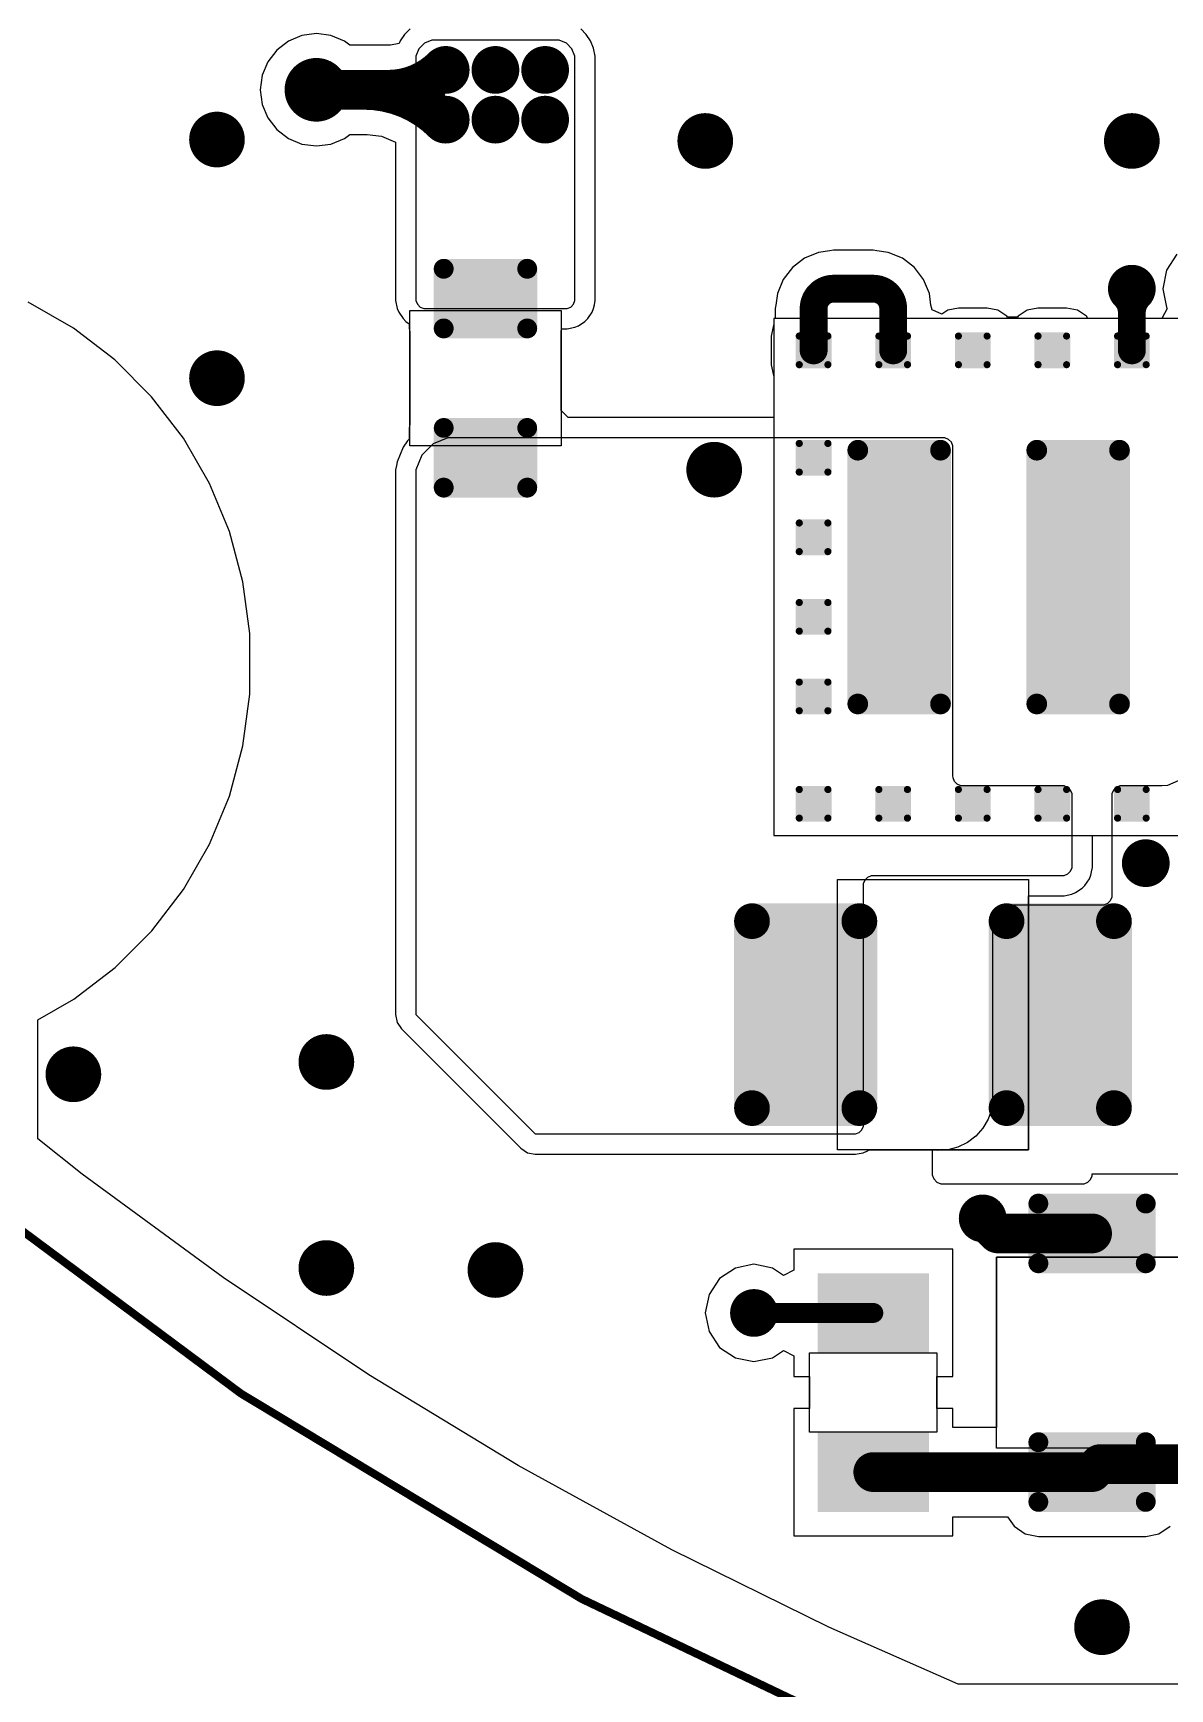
# Model space of a CAD drawing. Header units: millimetres. Extents: x 194 to 375, y 175 to 317.
# Drawn here: x 222.69 to 236.98, y 207.52 to 228.34 of the extents above; entities that cross this region are included whole.
import ezdxf

# ---------------------------------------------------------------- set-up
doc = ezdxf.new("R2010")
doc.units = ezdxf.units.MM
doc.layers.add('Mechanical20', color=56, linetype='Continuous')
doc.layers.add('TopLayer', color=1, linetype='Continuous')

# ---------------------------------------------------------------- blocks, each defined once
blk = doc.blocks.new('L_2012_27')
at = {"layer": 'TopLayer'}
for p, q in [((-0.85, -0.95), (-0.85, 0.95)), ((-0.85, 0.95), (0.85, 0.95)), ((0.85, 0.95), (0.85, -0.95)), ((0.85, -0.95), (-0.85, -0.95))]:
    blk.add_line(p, q, dxfattribs=at)
at = {"layer": 'TopLayer', "const_width": 0.125}
for points in [[(-1.438, 0.525, 1), (-1.313, 0.525, 1)], [(-0.687, 0.525, 1), (-0.563, 0.525, 1)], [(0.563, 0.525, 1), (0.688, 0.525, 1)], [(1.313, 0.525, 1), (1.438, 0.525, 1)], [(-1.438, -0.525, 1), (-1.313, -0.525, 1)], [(-0.687, -0.525, 1), (-0.563, -0.525, 1)], [(0.563, -0.525, 1), (0.688, -0.525, 1)], [(1.313, -0.525, 1), (1.438, -0.525, 1)]]:
    blk.add_lwpolyline(points, format="xyb", close=True, dxfattribs=at)
at = {"layer": 'TopLayer'}
for points in [[(-1.375, -0.65), (-0.625, -0.65), (-1.375, 0.65), (-0.625, 0.65)], [(0.625, -0.65), (1.375, -0.65), (0.625, 0.65), (1.375, 0.65)], [(-1.5, -0.525), (-0.5, -0.525), (-1.5, 0.525), (-0.5, 0.525)], [(0.5, -0.525), (1.5, -0.525), (0.5, 0.525), (1.5, 0.525)]]:
    blk.add_solid(points, dxfattribs=at)
blk = doc.blocks.new('TP_SMD_36')
at = {"layer": 'TopLayer', "const_width": 0.4}
blk.add_lwpolyline([(-0.2, 0, 1), (0.2, 0, 1)], format="xyb", close=True, dxfattribs=at)
blk = doc.blocks.new('LGA28_0_5MM_10X6_5_3_45_38')
at = {"layer": 'TopLayer'}
for p, q in [((5, 3.25), (-5, 3.25)), ((-5, 3.25), (-5, -3.25)), ((5, -3.25), (5, 3.25)), ((-5, -3.25), (5, -3.25))]:
    blk.add_line(p, q, dxfattribs=at)
for points, const_width in [([(-4.703, 3.03, 1), (-4.658, 3.03, 1)], 0.045), ([(-4.343, 3.03, 1), (-4.298, 3.03, 1)], 0.045), ([(-3.702, 3.03, 1), (-3.658, 3.03, 1)], 0.045), ([(-3.343, 3.03, 1), (-3.298, 3.03, 1)], 0.045), ([(-2.702, 3.03, 1), (-2.658, 3.03, 1)], 0.045), ([(-2.342, 3.03, 1), (-2.298, 3.03, 1)], 0.045), ([(-1.702, 3.03, 1), (-1.657, 3.03, 1)], 0.045), ([(-1.342, 3.03, 1), (-1.298, 3.03, 1)], 0.045), ([(-0.702, 3.03, 1), (-0.657, 3.03, 1)], 0.045), ([(-0.342, 3.03, 1), (-0.298, 3.03, 1)], 0.045), ([(0.298, 3.03, 1), (0.342, 3.03, 1)], 0.045), ([(0.657, 3.03, 1), (0.702, 3.03, 1)], 0.045), ([(1.298, 3.03, 1), (1.342, 3.03, 1)], 0.045), ([(1.657, 3.03, 1), (1.702, 3.03, 1)], 0.045), ([(2.298, 3.03, 1), (2.342, 3.03, 1)], 0.045), ([(2.658, 3.03, 1), (2.702, 3.03, 1)], 0.045), ([(3.298, 3.03, 1), (3.343, 3.03, 1)], 0.045), ([(3.658, 3.03, 1), (3.702, 3.03, 1)], 0.045), ([(4.298, 3.03, 1), (4.343, 3.03, 1)], 0.045), ([(4.658, 3.03, 1), (4.703, 3.03, 1)], 0.045), ([(-4.703, 2.67, 1), (-4.658, 2.67, 1)], 0.045), ([(-4.343, 2.67, 1), (-4.298, 2.67, 1)], 0.045), ([(-3.702, 2.67, 1), (-3.658, 2.67, 1)], 0.045), ([(-3.343, 2.67, 1), (-3.298, 2.67, 1)], 0.045), ([(-2.702, 2.67, 1), (-2.658, 2.67, 1)], 0.045), ([(-2.342, 2.67, 1), (-2.298, 2.67, 1)], 0.045), ([(-1.702, 2.67, 1), (-1.657, 2.67, 1)], 0.045), ([(-1.342, 2.67, 1), (-1.298, 2.67, 1)], 0.045), ([(-0.702, 2.67, 1), (-0.657, 2.67, 1)], 0.045), ([(-0.342, 2.67, 1), (-0.298, 2.67, 1)], 0.045), ([(0.298, 2.67, 1), (0.342, 2.67, 1)], 0.045), ([(0.657, 2.67, 1), (0.702, 2.67, 1)], 0.045), ([(1.298, 2.67, 1), (1.342, 2.67, 1)], 0.045), ([(1.657, 2.67, 1), (1.702, 2.67, 1)], 0.045), ([(2.298, 2.67, 1), (2.342, 2.67, 1)], 0.045), ([(2.658, 2.67, 1), (2.702, 2.67, 1)], 0.045), ([(3.298, 2.67, 1), (3.343, 2.67, 1)], 0.045), ([(3.658, 2.67, 1), (3.702, 2.67, 1)], 0.045), ([(4.298, 2.67, 1), (4.343, 2.67, 1)], 0.045), ([(4.658, 2.67, 1), (4.703, 2.67, 1)], 0.045), ([(-4.703, 1.68, 1), (-4.658, 1.68, 1)], 0.045), ([(-4.343, 1.68, 1), (-4.298, 1.68, 1)], 0.045), ([(0.59, 1.595, 1), (0.72, 1.595, 1)], 0.13), ([(1.63, 1.595, 1), (1.76, 1.595, 1)], 0.13), ([(2.84, 1.595, 1), (2.97, 1.595, 1)], 0.13), ([(3.88, 1.595, 1), (4.01, 1.595, 1)], 0.13), ([(4.298, 1.68, 1), (4.343, 1.68, 1)], 0.045), ([(4.658, 1.68, 1), (4.703, 1.68, 1)], 0.045), ([(-3.437, 1.4, 1), (-3.262, 1.4, 1)], 0.175), ([(-2.038, 1.4, 1), (-1.863, 1.4, 1)], 0.175), ([(-4.703, 1.32, 1), (-4.658, 1.32, 1)], 0.045), ([(-4.343, 1.32, 1), (-4.298, 1.32, 1)], 0.045), ([(4.298, 1.32, 1), (4.343, 1.32, 1)], 0.045), ([(4.658, 1.32, 1), (4.703, 1.32, 1)], 0.045), ([(-4.703, 0.68, 1), (-4.658, 0.68, 1)], 0.045), ([(-4.343, 0.68, 1), (-4.298, 0.68, 1)], 0.045), ([(4.298, 0.68, 1), (4.343, 0.68, 1)], 0.045), ([(4.658, 0.68, 1), (4.703, 0.68, 1)], 0.045), ([(-4.703, 0.32, 1), (-4.658, 0.32, 1)], 0.045), ([(-4.343, 0.32, 1), (-4.298, 0.32, 1)], 0.045), ([(4.298, 0.32, 1), (4.343, 0.32, 1)], 0.045), ([(4.658, 0.32, 1), (4.703, 0.32, 1)], 0.045), ([(-4.703, -0.32, 1), (-4.658, -0.32, 1)], 0.045), ([(-4.343, -0.32, 1), (-4.298, -0.32, 1)], 0.045), ([(4.298, -0.32, 1), (4.343, -0.32, 1)], 0.045), ([(4.658, -0.32, 1), (4.703, -0.32, 1)], 0.045), ([(-4.703, -0.68, 1), (-4.658, -0.68, 1)], 0.045), ([(-4.343, -0.68, 1), (-4.298, -0.68, 1)], 0.045), ([(4.298, -0.68, 1), (4.343, -0.68, 1)], 0.045), ([(4.658, -0.68, 1), (4.703, -0.68, 1)], 0.045), ([(-3.437, -1.2, 1), (-3.262, -1.2, 1)], 0.175), ([(-2.038, -1.2, 1), (-1.863, -1.2, 1)], 0.175), ([(-4.703, -1.32, 1), (-4.658, -1.32, 1)], 0.045), ([(-4.343, -1.32, 1), (-4.298, -1.32, 1)], 0.045), ([(4.298, -1.32, 1), (4.343, -1.32, 1)], 0.045), ([(4.658, -1.32, 1), (4.703, -1.32, 1)], 0.045), ([(-4.703, -1.68, 1), (-4.658, -1.68, 1)], 0.045), ([(-4.343, -1.68, 1), (-4.298, -1.68, 1)], 0.045), ([(0.59, -1.595, 1), (0.72, -1.595, 1)], 0.13), ([(1.63, -1.595, 1), (1.76, -1.595, 1)], 0.13), ([(2.84, -1.595, 1), (2.97, -1.595, 1)], 0.13), ([(3.88, -1.595, 1), (4.01, -1.595, 1)], 0.13), ([(4.298, -1.68, 1), (4.343, -1.68, 1)], 0.045), ([(4.658, -1.68, 1), (4.703, -1.68, 1)], 0.045), ([(-4.703, -2.67, 1), (-4.658, -2.67, 1)], 0.045), ([(-4.343, -2.67, 1), (-4.298, -2.67, 1)], 0.045), ([(-3.702, -2.67, 1), (-3.658, -2.67, 1)], 0.045), ([(-3.343, -2.67, 1), (-3.298, -2.67, 1)], 0.045), ([(-2.702, -2.67, 1), (-2.658, -2.67, 1)], 0.045), ([(-2.342, -2.67, 1), (-2.298, -2.67, 1)], 0.045), ([(-1.702, -2.67, 1), (-1.657, -2.67, 1)], 0.045), ([(-1.342, -2.67, 1), (-1.298, -2.67, 1)], 0.045), ([(-0.702, -2.67, 1), (-0.657, -2.67, 1)], 0.045), ([(-0.342, -2.67, 1), (-0.298, -2.67, 1)], 0.045), ([(0.298, -2.67, 1), (0.342, -2.67, 1)], 0.045), ([(0.657, -2.67, 1), (0.702, -2.67, 1)], 0.045), ([(1.298, -2.67, 1), (1.342, -2.67, 1)], 0.045), ([(1.657, -2.67, 1), (1.702, -2.67, 1)], 0.045), ([(2.298, -2.67, 1), (2.342, -2.67, 1)], 0.045), ([(2.658, -2.67, 1), (2.702, -2.67, 1)], 0.045), ([(3.298, -2.67, 1), (3.343, -2.67, 1)], 0.045), ([(3.658, -2.67, 1), (3.702, -2.67, 1)], 0.045), ([(4.298, -2.67, 1), (4.343, -2.67, 1)], 0.045), ([(4.658, -2.67, 1), (4.703, -2.67, 1)], 0.045), ([(-4.703, -3.03, 1), (-4.658, -3.03, 1)], 0.045), ([(-4.343, -3.03, 1), (-4.298, -3.03, 1)], 0.045), ([(-3.702, -3.03, 1), (-3.658, -3.03, 1)], 0.045), ([(-3.343, -3.03, 1), (-3.298, -3.03, 1)], 0.045), ([(-2.702, -3.03, 1), (-2.658, -3.03, 1)], 0.045), ([(-2.342, -3.03, 1), (-2.298, -3.03, 1)], 0.045), ([(-1.702, -3.03, 1), (-1.657, -3.03, 1)], 0.045), ([(-1.342, -3.03, 1), (-1.298, -3.03, 1)], 0.045), ([(-0.702, -3.03, 1), (-0.657, -3.03, 1)], 0.045), ([(-0.342, -3.03, 1), (-0.298, -3.03, 1)], 0.045), ([(0.298, -3.03, 1), (0.342, -3.03, 1)], 0.045), ([(0.657, -3.03, 1), (0.702, -3.03, 1)], 0.045), ([(1.298, -3.03, 1), (1.342, -3.03, 1)], 0.045), ([(1.657, -3.03, 1), (1.702, -3.03, 1)], 0.045), ([(2.298, -3.03, 1), (2.342, -3.03, 1)], 0.045), ([(2.658, -3.03, 1), (2.702, -3.03, 1)], 0.045), ([(3.298, -3.03, 1), (3.343, -3.03, 1)], 0.045), ([(3.658, -3.03, 1), (3.702, -3.03, 1)], 0.045), ([(4.298, -3.03, 1), (4.343, -3.03, 1)], 0.045), ([(4.658, -3.03, 1), (4.703, -3.03, 1)], 0.045)]:
    blk.add_lwpolyline(points, format="xyb", close=True, dxfattribs=dict(at, const_width=const_width))
for points in [[(-4.725, 2.67), (-4.275, 2.67), (-4.725, 3.03), (-4.275, 3.03)], [(-4.68, 2.625), (-4.32, 2.625), (-4.68, 3.075), (-4.32, 3.075)], [(-3.725, 2.67), (-3.275, 2.67), (-3.725, 3.03), (-3.275, 3.03)], [(-3.68, 2.625), (-3.32, 2.625), (-3.68, 3.075), (-3.32, 3.075)], [(-2.725, 2.67), (-2.275, 2.67), (-2.725, 3.03), (-2.275, 3.03)], [(-2.68, 2.625), (-2.32, 2.625), (-2.68, 3.075), (-2.32, 3.075)], [(-1.725, 2.67), (-1.275, 2.67), (-1.725, 3.03), (-1.275, 3.03)], [(-1.68, 2.625), (-1.32, 2.625), (-1.68, 3.075), (-1.32, 3.075)], [(-0.725, 2.67), (-0.275, 2.67), (-0.725, 3.03), (-0.275, 3.03)], [(-0.68, 2.625), (-0.32, 2.625), (-0.68, 3.075), (-0.32, 3.075)], [(0.275, 2.67), (0.725, 2.67), (0.275, 3.03), (0.725, 3.03)], [(0.32, 2.625), (0.68, 2.625), (0.32, 3.075), (0.68, 3.075)], [(1.275, 2.67), (1.725, 2.67), (1.275, 3.03), (1.725, 3.03)], [(1.32, 2.625), (1.68, 2.625), (1.32, 3.075), (1.68, 3.075)], [(2.275, 2.67), (2.725, 2.67), (2.275, 3.03), (2.725, 3.03)], [(2.32, 2.625), (2.68, 2.625), (2.32, 3.075), (2.68, 3.075)], [(3.275, 2.67), (3.725, 2.67), (3.275, 3.03), (3.725, 3.03)], [(3.32, 2.625), (3.68, 2.625), (3.32, 3.075), (3.68, 3.075)], [(4.275, 2.67), (4.725, 2.67), (4.275, 3.03), (4.725, 3.03)], [(4.32, 2.625), (4.68, 2.625), (4.32, 3.075), (4.68, 3.075)], [(-4.725, 1.32), (-4.275, 1.32), (-4.725, 1.68), (-4.275, 1.68)], [(-4.68, 1.275), (-4.32, 1.275), (-4.68, 1.725), (-4.32, 1.725)], [(0.655, 1.725), (0.655, -1.725), (1.695, 1.725), (1.695, -1.725)], [(2.905, 1.725), (2.905, -1.725), (3.945, 1.725), (3.945, -1.725)], [(4.275, 1.32), (4.725, 1.32), (4.275, 1.68), (4.725, 1.68)], [(4.32, 1.275), (4.68, 1.275), (4.32, 1.725), (4.68, 1.725)], [(-3.35, 1.575), (-3.35, -1.375), (-1.95, 1.575), (-1.95, -1.375)], [(0.525, 1.595), (0.525, -1.595), (1.825, 1.595), (1.825, -1.595)], [(2.775, 1.595), (2.775, -1.595), (4.075, 1.595), (4.075, -1.595)], [(-3.525, 1.4), (-3.525, -1.2), (-1.775, 1.4), (-1.775, -1.2)], [(-4.725, 0.32), (-4.275, 0.32), (-4.725, 0.68), (-4.275, 0.68)], [(-4.68, 0.275), (-4.32, 0.275), (-4.68, 0.725), (-4.32, 0.725)], [(4.275, 0.32), (4.725, 0.32), (4.275, 0.68), (4.725, 0.68)], [(4.32, 0.275), (4.68, 0.275), (4.32, 0.725), (4.68, 0.725)], [(-4.725, -0.68), (-4.275, -0.68), (-4.725, -0.32), (-4.275, -0.32)], [(-4.68, -0.725), (-4.32, -0.725), (-4.68, -0.275), (-4.32, -0.275)], [(4.275, -0.68), (4.725, -0.68), (4.275, -0.32), (4.725, -0.32)], [(4.32, -0.725), (4.68, -0.725), (4.32, -0.275), (4.68, -0.275)], [(-4.725, -1.68), (-4.275, -1.68), (-4.725, -1.32), (-4.275, -1.32)], [(-4.68, -1.725), (-4.32, -1.725), (-4.68, -1.275), (-4.32, -1.275)], [(4.275, -1.68), (4.725, -1.68), (4.275, -1.32), (4.725, -1.32)], [(4.32, -1.725), (4.68, -1.725), (4.32, -1.275), (4.68, -1.275)], [(-4.725, -3.03), (-4.275, -3.03), (-4.725, -2.67), (-4.275, -2.67)], [(-4.68, -3.075), (-4.32, -3.075), (-4.68, -2.625), (-4.32, -2.625)], [(-3.725, -3.03), (-3.275, -3.03), (-3.725, -2.67), (-3.275, -2.67)], [(-3.68, -3.075), (-3.32, -3.075), (-3.68, -2.625), (-3.32, -2.625)], [(-2.725, -3.03), (-2.275, -3.03), (-2.725, -2.67), (-2.275, -2.67)], [(-2.68, -3.075), (-2.32, -3.075), (-2.68, -2.625), (-2.32, -2.625)], [(-1.725, -3.03), (-1.275, -3.03), (-1.725, -2.67), (-1.275, -2.67)], [(-1.68, -3.075), (-1.32, -3.075), (-1.68, -2.625), (-1.32, -2.625)], [(-0.725, -3.03), (-0.275, -3.03), (-0.725, -2.67), (-0.275, -2.67)], [(-0.68, -3.075), (-0.32, -3.075), (-0.68, -2.625), (-0.32, -2.625)], [(0.275, -3.03), (0.725, -3.03), (0.275, -2.67), (0.725, -2.67)], [(0.32, -3.075), (0.68, -3.075), (0.32, -2.625), (0.68, -2.625)], [(1.275, -3.03), (1.725, -3.03), (1.275, -2.67), (1.725, -2.67)], [(1.32, -3.075), (1.68, -3.075), (1.32, -2.625), (1.68, -2.625)], [(2.275, -3.03), (2.725, -3.03), (2.275, -2.67), (2.725, -2.67)], [(2.32, -3.075), (2.68, -3.075), (2.32, -2.625), (2.68, -2.625)], [(3.275, -3.03), (3.725, -3.03), (3.275, -2.67), (3.725, -2.67)], [(3.32, -3.075), (3.68, -3.075), (3.32, -2.625), (3.68, -2.625)], [(4.275, -3.03), (4.725, -3.03), (4.275, -2.67), (4.725, -2.67)], [(4.32, -3.075), (4.68, -3.075), (4.32, -2.625), (4.68, -2.625)]]:
    blk.add_solid(points, dxfattribs=at)
blk = doc.blocks.new('RES_2012_40')
at = {"layer": 'TopLayer'}
for p, q in [((-0.5, -0.8), (-0.5, 0.8)), ((-0.5, 0.8), (0.5, 0.8)), ((0.5, 0.8), (0.5, -0.8)), ((0.5, -0.8), (-0.5, -0.8))]:
    blk.add_line(p, q, dxfattribs=at)
for points in [[(-1.5, -0.7), (-0.5, -0.7), (-1.5, 0.7), (-0.5, 0.7)], [(0.5, -0.7), (1.5, -0.7), (0.5, 0.7), (1.5, 0.7)]]:
    blk.add_solid(points, dxfattribs=at)
blk = doc.blocks.new('C_3225_74')
at = {"layer": 'TopLayer'}
for p, q in [((-1.2, -1.7), (-1.2, 1.7)), ((-1.2, 1.7), (1.2, 1.7)), ((1.2, 1.7), (1.2, -1.7)), ((1.2, -1.7), (-1.2, -1.7))]:
    blk.add_line(p, q, dxfattribs=at)
at = {"layer": 'TopLayer', "const_width": 0.225}
for points in [[(-2.387, 1.175, 1), (-2.163, 1.175, 1)], [(-1.037, 1.175, 1), (-0.813, 1.175, 1)], [(0.813, 1.175, 1), (1.037, 1.175, 1)], [(2.163, 1.175, 1), (2.387, 1.175, 1)], [(-2.387, -1.175, 1), (-2.163, -1.175, 1)], [(-1.037, -1.175, 1), (-0.813, -1.175, 1)], [(0.813, -1.175, 1), (1.037, -1.175, 1)], [(2.163, -1.175, 1), (2.387, -1.175, 1)]]:
    blk.add_lwpolyline(points, format="xyb", close=True, dxfattribs=at)
at = {"layer": 'TopLayer'}
for points in [[(-2.275, -1.4), (-0.925, -1.4), (-2.275, 1.4), (-0.925, 1.4)], [(0.925, -1.4), (2.275, -1.4), (0.925, 1.4), (2.275, 1.4)], [(-2.5, -1.175), (-0.7, -1.175), (-2.5, 1.175), (-0.7, 1.175)], [(0.7, -1.175), (2.5, -1.175), (0.7, 1.175), (2.5, 1.175)]]:
    blk.add_solid(points, dxfattribs=at)
blk = doc.blocks.new('R_3216S_171')
at = {"layer": 'TopLayer'}
for p, q in [((-1.2, -1.2), (-1.2, 1.2)), ((-1.2, 1.2), (1.2, 1.2)), ((1.2, 1.2), (1.2, -1.2)), ((1.2, -1.2), (-1.2, -1.2))]:
    blk.add_line(p, q, dxfattribs=at)
at = {"layer": 'TopLayer', "const_width": 0.125}
for points in [[(-1.937, 0.675, 1), (-1.813, 0.675, 1)], [(-1.187, 0.675, 1), (-1.062, 0.675, 1)], [(1.062, 0.675, 1), (1.187, 0.675, 1)], [(1.813, 0.675, 1), (1.937, 0.675, 1)], [(-1.937, -0.675, 1), (-1.813, -0.675, 1)], [(-1.187, -0.675, 1), (-1.062, -0.675, 1)], [(1.062, -0.675, 1), (1.187, -0.675, 1)], [(1.813, -0.675, 1), (1.937, -0.675, 1)]]:
    blk.add_lwpolyline(points, format="xyb", close=True, dxfattribs=at)
at = {"layer": 'TopLayer'}
for points in [[(-1, -0.675), (-1, 0.675), (-2, -0.675), (-2, 0.675)], [(-1.125, -0.8), (-1.125, 0.8), (-1.875, -0.8), (-1.875, 0.8)], [(2, -0.675), (2, 0.675), (1, -0.675), (1, 0.675)], [(1.875, -0.8), (1.875, 0.8), (1.125, -0.8), (1.125, 0.8)]]:
    blk.add_solid(points, dxfattribs=at)

msp = doc.modelspace()

# ---------------------------------------------------------------- linework, layer by layer
at = {"layer": 'Mechanical20', "const_width": 0.1}
msp.add_lwpolyline([(234.1, 206.5, -0.196819), (206.5, 234.1)], format="xyb", dxfattribs=at)
at = {"layer": 'TopLayer'}
for p, q in [((226.25, 228.331), (226.067, 228.307)), ((226.433, 228.307), (226.25, 228.331)), ((227.358, 228.322), (227.303, 228.239)), ((227.428, 228.392), (227.358, 228.322)), ((227.358, 228.322), (227.358, 228.322)), ((229.642, 228.322), (229.572, 228.392)), ((229.697, 228.239), (229.642, 228.322)), ((225.751, 228.124), (225.639, 227.978)), ((225.897, 228.236), (225.751, 228.124)), ((226.067, 228.307), (225.897, 228.236)), ((226.603, 228.236), (226.433, 228.307)), ((226.669, 228.186), (226.603, 228.236)), ((227.182, 228.186), (226.669, 228.186)), ((227.289, 228.207), (227.182, 228.186)), ((227.303, 228.239), (227.289, 228.207)), ((227.538, 228.142), (227.5, 228.05)), ((227.608, 228.212), (227.538, 228.142)), ((227.7, 228.25), (227.608, 228.212)), ((227.75, 228.25), (227.7, 228.25)), ((229.25, 228.25), (227.75, 228.25)), ((229.3, 228.25), (229.25, 228.25)), ((229.25, 228.25), (229.25, 228.25)), ((229.392, 228.212), (229.3, 228.25)), ((229.462, 228.142), (229.392, 228.212)), ((229.5, 228.05), (229.462, 228.142)), ((229.735, 228.147), (229.697, 228.239)), ((229.755, 228.05), (229.735, 228.147)), ((225.639, 227.978), (225.568, 227.808)), ((227.5, 228.05), (227.5, 228)), ((227.5, 228), (227.5, 228)), ((227.5, 228), (227.5, 225)), ((229.5, 228), (229.5, 228.05)), ((229.5, 225), (229.5, 228)), ((229.755, 225), (229.755, 228.05)), ((225.568, 227.808), (225.544, 227.625)), ((225.544, 227.625), (225.568, 227.442)), ((225.568, 227.442), (225.639, 227.272)), ((225.639, 227.272), (225.751, 227.126)), ((225.751, 227.126), (225.897, 227.014)), ((225.897, 227.014), (226.067, 226.943)), ((226.067, 226.943), (226.25, 226.919)), ((226.25, 226.919), (226.433, 226.943)), ((226.433, 226.943), (226.603, 227.014)), ((226.603, 227.014), (226.669, 227.064)), ((226.669, 227.064), (226.889, 227.064)), ((226.889, 227.064), (227.068, 227.041)), ((227.068, 227.041), (227.245, 226.967)), ((227.245, 226.967), (227.245, 224.975)), ((232.384, 225.508), (232.233, 225.392)), ((232.561, 225.581), (232.384, 225.508)), ((232.705, 225.6), (232.561, 225.581)), ((232.75, 225.609), (232.705, 225.6)), ((233.25, 225.609), (232.75, 225.609)), ((233.295, 225.6), (233.25, 225.609)), ((233.439, 225.581), (233.295, 225.6)), ((233.616, 225.508), (233.439, 225.581)), ((233.767, 225.392), (233.616, 225.508)), ((237.067, 225.558), (236.935, 225.359)), ((232.117, 225.241), (232.044, 225.064)), ((232.233, 225.392), (232.117, 225.241)), ((233.883, 225.241), (233.767, 225.392)), ((233.956, 225.064), (233.883, 225.241)), ((236.935, 225.359), (236.888, 225.125)), ((227.5, 225), (227.5, 224.975)), ((229.5, 224.975), (229.5, 225)), ((229.5, 225), (229.5, 225)), ((229.755, 224.975), (229.755, 225)), ((229.755, 225), (229.755, 225)), ((232.044, 225.064), (232.025, 224.92)), ((233.975, 224.92), (233.956, 225.064)), ((236.888, 225.125), (236.935, 224.891)), ((223.195, 224.628), (222.628, 224.956)), ((227.245, 224.975), (227.264, 224.878)), ((227.264, 224.878), (227.284, 224.832)), ((227.284, 224.832), (227.284, 224.832)), ((227.284, 224.832), (227.284, 224.832)), ((227.284, 224.832), (227.339, 224.749)), ((227.5, 224.975), (227.519, 224.929)), ((227.519, 224.929), (227.554, 224.894)), ((227.554, 224.894), (227.6, 224.875)), ((227.6, 224.875), (227.625, 224.875)), ((227.625, 224.875), (227.625, 224.875)), ((227.625, 224.875), (229.375, 224.875)), ((229.375, 224.875), (229.4, 224.875)), ((229.4, 224.875), (229.446, 224.894)), ((229.446, 224.894), (229.481, 224.929)), ((229.481, 224.929), (229.5, 224.975)), ((229.661, 224.749), (229.716, 224.832)), ((229.716, 224.832), (229.735, 224.878)), ((229.735, 224.878), (229.735, 224.878)), ((229.735, 224.878), (229.745, 224.923)), ((229.735, 224.878), (229.735, 224.878)), ((229.745, 224.923), (229.755, 224.975)), ((229.755, 224.975), (229.755, 224.975)), ((229.755, 224.975), (229.755, 224.975)), ((232.025, 224.92), (232.016, 224.875)), ((232.016, 224.875), (232.016, 224.75)), ((233.984, 224.875), (233.975, 224.92)), ((233.984, 224.862), (233.984, 224.875)), ((233.988, 224.858), (233.984, 224.862)), ((234.111, 224.805), (233.988, 224.858)), ((234.185, 224.855), (234.111, 224.805)), ((234.32, 224.882), (234.185, 224.855)), ((234.68, 224.882), (234.32, 224.882)), ((234.815, 224.855), (234.68, 224.882)), ((234.929, 224.779), (234.815, 224.855)), ((235.185, 224.855), (235.071, 224.779)), ((235.32, 224.882), (235.185, 224.855)), ((235.68, 224.882), (235.32, 224.882)), ((235.815, 224.855), (235.68, 224.882)), ((235.929, 224.779), (235.815, 224.855)), ((236.944, 224.877), (236.876, 224.75)), ((236.935, 224.891), (236.944, 224.877)), ((223.715, 224.229), (223.195, 224.628)), ((227.339, 224.749), (227.374, 224.714)), ((227.374, 224.714), (227.417, 224.685)), ((227.417, 224.685), (227.417, 224.625)), ((227.417, 224.625), (227.425, 224.583)), ((227.425, 224.583), (227.425, 223.417)), ((229.325, 224.583), (229.332, 224.62)), ((229.325, 223.595), (229.325, 224.583)), ((229.332, 224.62), (229.4, 224.62)), ((229.4, 224.62), (229.497, 224.64)), ((229.497, 224.64), (229.543, 224.659)), ((229.543, 224.659), (229.626, 224.714)), ((229.626, 224.714), (229.661, 224.749)), ((229.661, 224.749), (229.661, 224.749)), ((231.995, 224.665), (231.968, 224.53)), ((232, 224.672), (231.995, 224.665)), ((232.016, 224.75), (232, 224.75)), ((232, 224.75), (232, 224.672)), ((234.936, 224.768), (234.929, 224.779)), ((235.064, 224.768), (234.936, 224.768)), ((235.071, 224.779), (235.064, 224.768)), ((235.948, 224.75), (235.929, 224.779)), ((236.876, 224.75), (235.948, 224.75)), ((231.968, 224.53), (231.968, 224.17)), ((224.179, 223.765), (223.715, 224.229)), ((231.968, 224.17), (231.995, 224.035)), ((231.995, 224.035), (232, 224.028)), ((232, 224.028), (232, 223.505)), ((224.578, 223.245), (224.179, 223.765)), ((229.415, 223.505), (229.325, 223.595)), ((227.425, 223.417), (227.417, 223.375)), ((227.417, 223.375), (227.417, 223.234)), ((231.244, 223.505), (229.415, 223.505)), ((231.25, 223.506), (231.244, 223.505)), ((231.256, 223.505), (231.25, 223.506)), ((232, 223.505), (231.256, 223.505)), ((224.906, 222.678), (224.578, 223.245)), ((227.341, 223.131), (227.264, 222.947)), ((227.396, 223.213), (227.341, 223.131)), ((227.417, 223.234), (227.396, 223.213)), ((227.717, 223.174), (227.576, 223.033)), ((227.901, 223.25), (227.717, 223.174)), ((228, 223.25), (227.901, 223.25)), ((234.125, 223.25), (228, 223.25)), ((234.15, 223.25), (234.125, 223.25)), ((234.125, 223.25), (234.125, 223.25)), ((234.196, 223.231), (234.15, 223.25)), ((234.231, 223.196), (234.196, 223.231)), ((234.25, 223.15), (234.231, 223.196)), ((234.25, 223.125), (234.25, 223.15)), ((234.25, 219), (234.25, 223.125)), ((227.264, 222.947), (227.256, 222.902)), ((227.264, 222.947), (227.264, 222.947)), ((227.264, 222.947), (227.264, 222.947)), ((227.576, 223.033), (227.5, 222.849)), ((227.256, 222.902), (227.245, 222.849)), ((227.245, 222.849), (227.245, 222.849)), ((227.245, 222.849), (227.245, 222.849)), ((227.245, 222.849), (227.245, 222.75)), ((227.245, 222.75), (227.245, 216)), ((227.5, 222.849), (227.5, 222.75)), ((227.5, 222.75), (227.5, 222.75)), ((227.5, 222.75), (227.5, 216)), ((225.157, 222.072), (224.906, 222.678)), ((225.326, 221.439), (225.157, 222.072)), ((225.412, 220.789), (225.326, 221.439)), ((225.412, 220.027), (225.412, 220.789)), ((225.327, 219.378), (225.412, 220.027)), ((225.157, 218.746), (225.327, 219.378)), ((234.252, 218.976), (234.25, 219)), ((234.25, 219), (234.25, 219)), ((234.271, 218.931), (234.252, 218.976)), ((224.907, 218.141), (225.157, 218.746)), ((234.306, 218.896), (234.271, 218.931)), ((234.351, 218.877), (234.306, 218.896)), ((234.375, 218.875), (234.351, 218.877)), ((235.625, 218.875), (234.375, 218.875)), ((235.65, 218.875), (235.625, 218.875)), ((235.625, 218.875), (235.625, 218.875)), ((235.696, 218.856), (235.65, 218.875)), ((235.731, 218.821), (235.696, 218.856)), ((235.75, 218.775), (235.731, 218.821)), ((235.75, 218.75), (235.75, 218.775)), ((235.75, 217.875), (235.75, 218.75)), ((236.269, 218.821), (236.25, 218.775)), ((236.25, 218.775), (236.25, 218.75)), ((236.25, 218.75), (236.25, 218.75)), ((236.25, 218.75), (236.25, 217.5)), ((236.304, 218.856), (236.269, 218.821)), ((236.35, 218.875), (236.304, 218.856)), ((236.375, 218.875), (236.35, 218.875)), ((236.875, 218.875), (236.375, 218.875)), ((236.948, 218.882), (236.875, 218.875)), ((236.875, 218.875), (236.875, 218.875)), ((237.083, 218.938), (236.948, 218.882)), ((224.58, 217.575), (224.907, 218.141)), ((236.005, 217.85), (236.005, 218.25)), ((236.005, 218.25), (238.594, 218.25)), ((233.146, 217.694), (233.181, 217.729)), ((233.181, 217.729), (233.226, 217.748)), ((233.226, 217.748), (233.25, 217.75)), ((233.25, 217.75), (235.625, 217.75)), ((233.25, 217.75), (233.25, 217.75)), ((235.625, 217.75), (235.65, 217.75)), ((235.65, 217.75), (235.696, 217.769)), ((235.696, 217.769), (235.731, 217.804)), ((235.731, 217.804), (235.75, 217.85)), ((235.75, 217.85), (235.75, 217.875)), ((235.75, 217.875), (235.75, 217.875)), ((235.939, 217.665), (235.966, 217.707)), ((235.966, 217.707), (235.985, 217.753)), ((235.985, 217.753), (235.994, 217.797)), ((235.985, 217.753), (235.985, 217.753)), ((235.985, 217.753), (235.985, 217.753)), ((235.994, 217.797), (236.005, 217.85)), ((236.005, 217.85), (236.005, 217.85)), ((236.005, 217.85), (236.005, 217.85)), ((224.181, 217.055), (224.58, 217.575)), ((233.125, 217.625), (233.127, 217.649)), ((233.125, 214.625), (233.125, 217.625)), ((233.127, 217.649), (233.146, 217.694)), ((235.65, 217.495), (235.747, 217.515)), ((235.747, 217.515), (235.793, 217.534)), ((235.793, 217.534), (235.876, 217.589)), ((235.876, 217.589), (235.911, 217.624)), ((235.911, 217.624), (235.939, 217.665)), ((236.25, 217.5), (236.248, 217.476)), ((234.858, 217.337), (234.788, 217.267)), ((234.95, 217.375), (234.858, 217.337)), ((235, 217.375), (234.95, 217.375)), ((236.125, 217.375), (235, 217.375)), ((235.2, 214.3), (235.2, 217.495)), ((235.2, 217.495), (235.65, 217.495)), ((236.149, 217.377), (236.125, 217.375)), ((236.125, 217.375), (236.125, 217.375)), ((236.194, 217.396), (236.149, 217.377)), ((236.229, 217.431), (236.194, 217.396)), ((236.248, 217.476), (236.229, 217.431)), ((234.788, 217.267), (234.75, 217.175)), ((234.75, 217.175), (234.75, 217.125)), ((234.75, 217.125), (234.75, 217.125)), ((234.75, 217.125), (234.75, 214.875)), ((223.719, 216.593), (224.181, 217.055)), ((223.199, 216.194), (223.719, 216.593)), ((222.75, 215.935), (223.199, 216.194)), ((222.75, 214.44), (222.75, 215.935)), ((227.245, 216), (227.265, 215.902)), ((227.265, 215.902), (227.32, 215.82)), ((227.5, 216), (229, 214.5)), ((227.32, 215.82), (228.82, 214.32)), ((234.738, 214.81), (234.694, 214.685)), ((234.75, 214.875), (234.738, 214.81)), ((233.106, 214.554), (233.125, 214.6)), ((233.125, 214.6), (233.125, 214.625)), ((233.125, 214.625), (233.125, 214.625)), ((234.694, 214.685), (234.627, 214.571)), ((223.304, 213.996), (222.75, 214.44)), ((229, 214.5), (233, 214.5)), ((233, 214.5), (233.025, 214.5)), ((233.025, 214.5), (233.071, 214.519)), ((233.071, 214.519), (233.106, 214.554)), ((234.433, 214.392), (234.314, 214.335)), ((234.539, 214.472), (234.433, 214.392)), ((234.627, 214.571), (234.539, 214.472)), ((228.82, 214.32), (228.902, 214.264)), ((228.902, 214.264), (229, 214.245)), ((229, 214.245), (233, 214.245)), ((233, 214.245), (233.025, 214.245)), ((233.025, 214.245), (233.073, 214.255)), ((233.025, 214.245), (233.025, 214.245)), ((233.025, 214.245), (233.025, 214.245)), ((233.073, 214.255), (233.122, 214.264)), ((233.122, 214.264), (233.168, 214.284)), ((233.122, 214.264), (233.122, 214.264)), ((233.122, 214.264), (233.122, 214.264)), ((233.168, 214.284), (233.193, 214.3)), ((233.193, 214.3), (235.2, 214.3)), ((234.054, 214.294), (233.988, 214.3)), ((233.988, 214.3), (233.988, 214.3)), ((233.988, 214.3), (233.988, 214.012)), ((234.186, 214.302), (234.054, 214.294)), ((234.314, 214.335), (234.186, 214.302)), ((225.078, 212.695), (223.304, 213.996)), ((233.988, 214.012), (233.988, 213.985)), ((233.988, 213.985), (234.009, 213.934)), ((235.981, 213.929), (236, 213.975)), ((236, 213.975), (236, 214)), ((236, 214), (236, 214)), ((236, 214), (239, 214)), ((234.009, 213.934), (234.047, 213.896)), ((234.047, 213.896), (234.098, 213.875)), ((234.098, 213.875), (234.125, 213.875)), ((234.125, 213.875), (234.125, 213.875)), ((234.125, 213.875), (235.875, 213.875)), ((235.875, 213.875), (235.9, 213.875)), ((235.9, 213.875), (235.946, 213.894)), ((235.946, 213.894), (235.981, 213.929)), ((234.25, 213.05), (232.25, 213.05)), ((232.25, 213.05), (232.25, 212.79)), ((234.25, 211.45), (234.25, 213.05)), ((237.2, 212.95), (234.8, 212.95)), ((234.8, 212.95), (234.8, 210.811)), ((231.516, 212.815), (231.317, 212.683)), ((231.75, 212.862), (231.516, 212.815)), ((231.984, 212.815), (231.75, 212.862)), ((232.123, 212.722), (231.984, 212.815)), ((232.25, 212.79), (232.123, 212.722)), ((226.907, 211.473), (225.078, 212.695)), ((231.317, 212.683), (231.185, 212.484)), ((231.185, 212.484), (231.138, 212.25)), ((231.138, 212.25), (231.185, 212.016)), ((231.185, 212.016), (231.317, 211.817)), ((231.317, 211.817), (231.516, 211.685)), ((231.516, 211.685), (231.75, 211.638)), ((231.75, 211.638), (231.984, 211.685)), ((231.984, 211.685), (232.123, 211.778)), ((232.123, 211.778), (232.25, 211.71)), ((232.25, 211.71), (232.25, 211.45)), ((228.788, 210.331), (226.907, 211.473)), ((232.25, 211.45), (232.45, 211.45)), ((232.45, 211.45), (232.45, 211.05)), ((234.05, 211.05), (234.05, 211.45)), ((234.05, 211.45), (234.25, 211.45)), ((232.45, 211.05), (232.25, 211.05)), ((232.25, 211.05), (232.25, 209.45)), ((234.25, 211.05), (234.05, 211.05)), ((234.25, 210.811), (234.25, 211.05)), ((234.8, 210.811), (234.25, 210.811)), ((230.717, 209.273), (228.788, 210.331)), ((234.25, 209.45), (234.25, 209.689)), ((234.25, 209.689), (234.938, 209.689)), ((234.938, 209.689), (235.019, 209.569)), ((232.25, 209.45), (234.25, 209.45)), ((235.019, 209.569), (235.159, 209.475)), ((235.159, 209.475), (235.325, 209.442)), ((235.325, 209.442), (236.675, 209.442)), ((236.675, 209.442), (236.841, 209.475)), ((236.841, 209.475), (236.981, 209.569)), ((232.69, 208.3), (230.717, 209.273)), ((234.317, 207.584), (232.69, 208.3)), ((265.025, 207.584), (234.317, 207.584))]:
    msp.add_line(p, q, dxfattribs=at)
for points, const_width in [([(227.84, 227.91, -0.198912), (227.151, 227.625)], 0.5), ([(226.849, 227.625, -0.198912), (227.84, 227.215)], 0.5), ([(232.5, 224.875, -0.414214), (232.75, 225.125)], 0.35), ([(233.25, 225.125, -0.414214), (233.5, 224.875)], 0.35), ([(236.412, 225.037, -0.198912), (236.5, 224.823)], 0.35), ([(236.5, 224.823, -0.198912), (236.588, 225.037)], 0.35)]:
    msp.add_lwpolyline(points, format="xyb", dxfattribs=dict(at, const_width=const_width))
for points, const_width in [([(227.725, 227.875, 1), (228.025, 227.875, 1)], 0.3), ([(227.715, 227.91, 1), (227.965, 227.91, 1)], 0.25), ([(228.35, 227.875, 1), (228.65, 227.875, 1)], 0.3), ([(228.975, 227.875, 1), (229.275, 227.875, 1)], 0.3), ([(226.125, 227.625, 1), (226.375, 227.625, 1)], 0.25), ([(226.724, 227.625, 1), (226.974, 227.625, 1)], 0.25), ([(227.026, 227.625, 1), (227.276, 227.625, 1)], 0.25), ([(227.5, 227.625, 1), (227.75, 227.625, 1)], 0.25), ([(227.725, 227.25, 1), (228.025, 227.25, 1)], 0.3), ([(228.35, 227.25, 1), (228.65, 227.25, 1)], 0.3), ([(228.975, 227.25, 1), (229.275, 227.25, 1)], 0.3), ([(224.825, 227, 1), (225.175, 227, 1)], 0.35), ([(227.715, 227.215, 1), (227.965, 227.215, 1)], 0.25), ([(230.963, 226.982, 1), (231.313, 226.982, 1)], 0.35), ([(236.325, 226.982, 1), (236.675, 226.982, 1)], 0.35), ([(236.35, 225.125, 1), (236.65, 225.125, 1)], 0.3), ([(232.663, 225.125, 1), (232.838, 225.125, 1)], 0.175), ([(232.663, 225.125, 1), (232.838, 225.125, 1)], 0.175), ([(233.162, 225.125, 1), (233.337, 225.125, 1)], 0.175), ([(233.162, 225.125, 1), (233.337, 225.125, 1)], 0.175), ([(236.324, 225.037, 1), (236.499, 225.037, 1)], 0.175), ([(236.413, 225.125, 1), (236.588, 225.125, 1)], 0.175), ([(236.501, 225.037, 1), (236.676, 225.037, 1)], 0.175), ([(232.412, 224.875, 1), (232.588, 224.875, 1)], 0.175), ([(232.412, 224.875, 1), (232.588, 224.875, 1)], 0.175), ([(233.412, 224.875, 1), (233.588, 224.875, 1)], 0.175), ([(233.412, 224.875, 1), (233.588, 224.875, 1)], 0.175), ([(236.413, 224.823, 1), (236.588, 224.823, 1)], 0.175), ([(236.413, 224.823, 1), (236.588, 224.823, 1)], 0.175), ([(232.412, 224.35, 1), (232.588, 224.35, 1)], 0.175), ([(233.412, 224.35, 1), (233.588, 224.35, 1)], 0.175), ([(236.413, 224.35, 1), (236.588, 224.35, 1)], 0.175), ([(224.825, 224, 1), (225.175, 224, 1)], 0.35), ([(231.075, 222.85, 1), (231.425, 222.85, 1)], 0.35), ([(236.525, 217.904, 1), (236.825, 217.904, 1)], 0.3), ([(226.2, 215.405, 1), (226.55, 215.405, 1)], 0.35), ([(223.02, 215.25, 1), (223.37, 215.25, 1)], 0.35), ([(234.475, 213.439, 1), (234.775, 213.439, 1)], 0.3), ([(234.5, 213.439, 1), (234.75, 213.439, 1)], 0.25), ([(234.689, 213.25, 1), (234.939, 213.25, 1)], 0.25), ([(234.689, 213.25, 1), (234.939, 213.25, 1)], 0.25), ([(235.875, 213.25, 1), (236.125, 213.25, 1)], 0.25), ([(226.2, 212.815, 1), (226.55, 212.815, 1)], 0.35), ([(228.325, 212.79, 1), (228.675, 212.79, 1)], 0.35), ([(231.6, 212.25, 1), (231.9, 212.25, 1)], 0.3), ([(231.687, 212.25, 1), (231.812, 212.25, 1)], 0.125), ([(233.188, 212.25, 1), (233.313, 212.25, 1)], 0.125), ([(233.125, 210.25, 1), (233.375, 210.25, 1)], 0.25), ([(235.875, 210.25, 1), (236.125, 210.25, 1)], 0.25), ([(235.875, 210.25, 1), (236.125, 210.25, 1)], 0.25), ([(235.875, 210.25, 1), (236.125, 210.25, 1)], 0.25), ([(235.875, 210.25, 1), (236.125, 210.25, 1)], 0.25), ([(235.975, 210.35, 1), (236.225, 210.35, 1)], 0.25), ([(235.975, 210.35, 1), (236.225, 210.35, 1)], 0.25), ([(235.95, 208.3, 1), (236.3, 208.3, 1)], 0.35)]:
    msp.add_lwpolyline(points, format="xyb", close=True, dxfattribs=dict(at, const_width=const_width))
for points, const_width in [([(226.25, 227.625), (227.625, 227.625)], 0.5), ([(232.75, 225.125), (233.25, 225.125)], 0.35), ([(236.5, 224.35), (236.5, 225.125)], 0.35), ([(232.5, 224.35), (232.5, 224.875)], 0.35), ([(233.5, 224.35), (233.5, 224.875)], 0.35), ([(234.625, 213.439), (234.814, 213.25)], 0.5), ([(234.814, 213.25), (236, 213.25)], 0.5), ([(231.75, 212.25), (233.25, 212.25)], 0.25), ([(233.25, 210.25), (236, 210.25)], 0.5), ([(236, 210.25), (236.1, 210.35)], 0.5), ([(236, 210.25), (236, 210.25)], 0.5), ([(236.1, 210.35), (238, 210.35)], 0.5)]:
    msp.add_lwpolyline(points, dxfattribs=dict(at, const_width=const_width))

# ---------------------------------------------------------------- block references
for name, p, rotation in [('TP_SMD_36', (226.25, 227.625), 360), ('L_2012_27', (228.375, 224), 90), ('LGA28_0_5MM_10X6_5_3_45_38', (237, 221.5), 180), ('C_3225_74', (234, 216), 180), ('R_3216S_171', (236, 211.75), 90), ('RES_2012_40', (233.25, 211.25), 90)]:
    msp.add_blockref(name, p, dxfattribs=dict(rotation=rotation))

doc.saveas('drawing.dxf')
